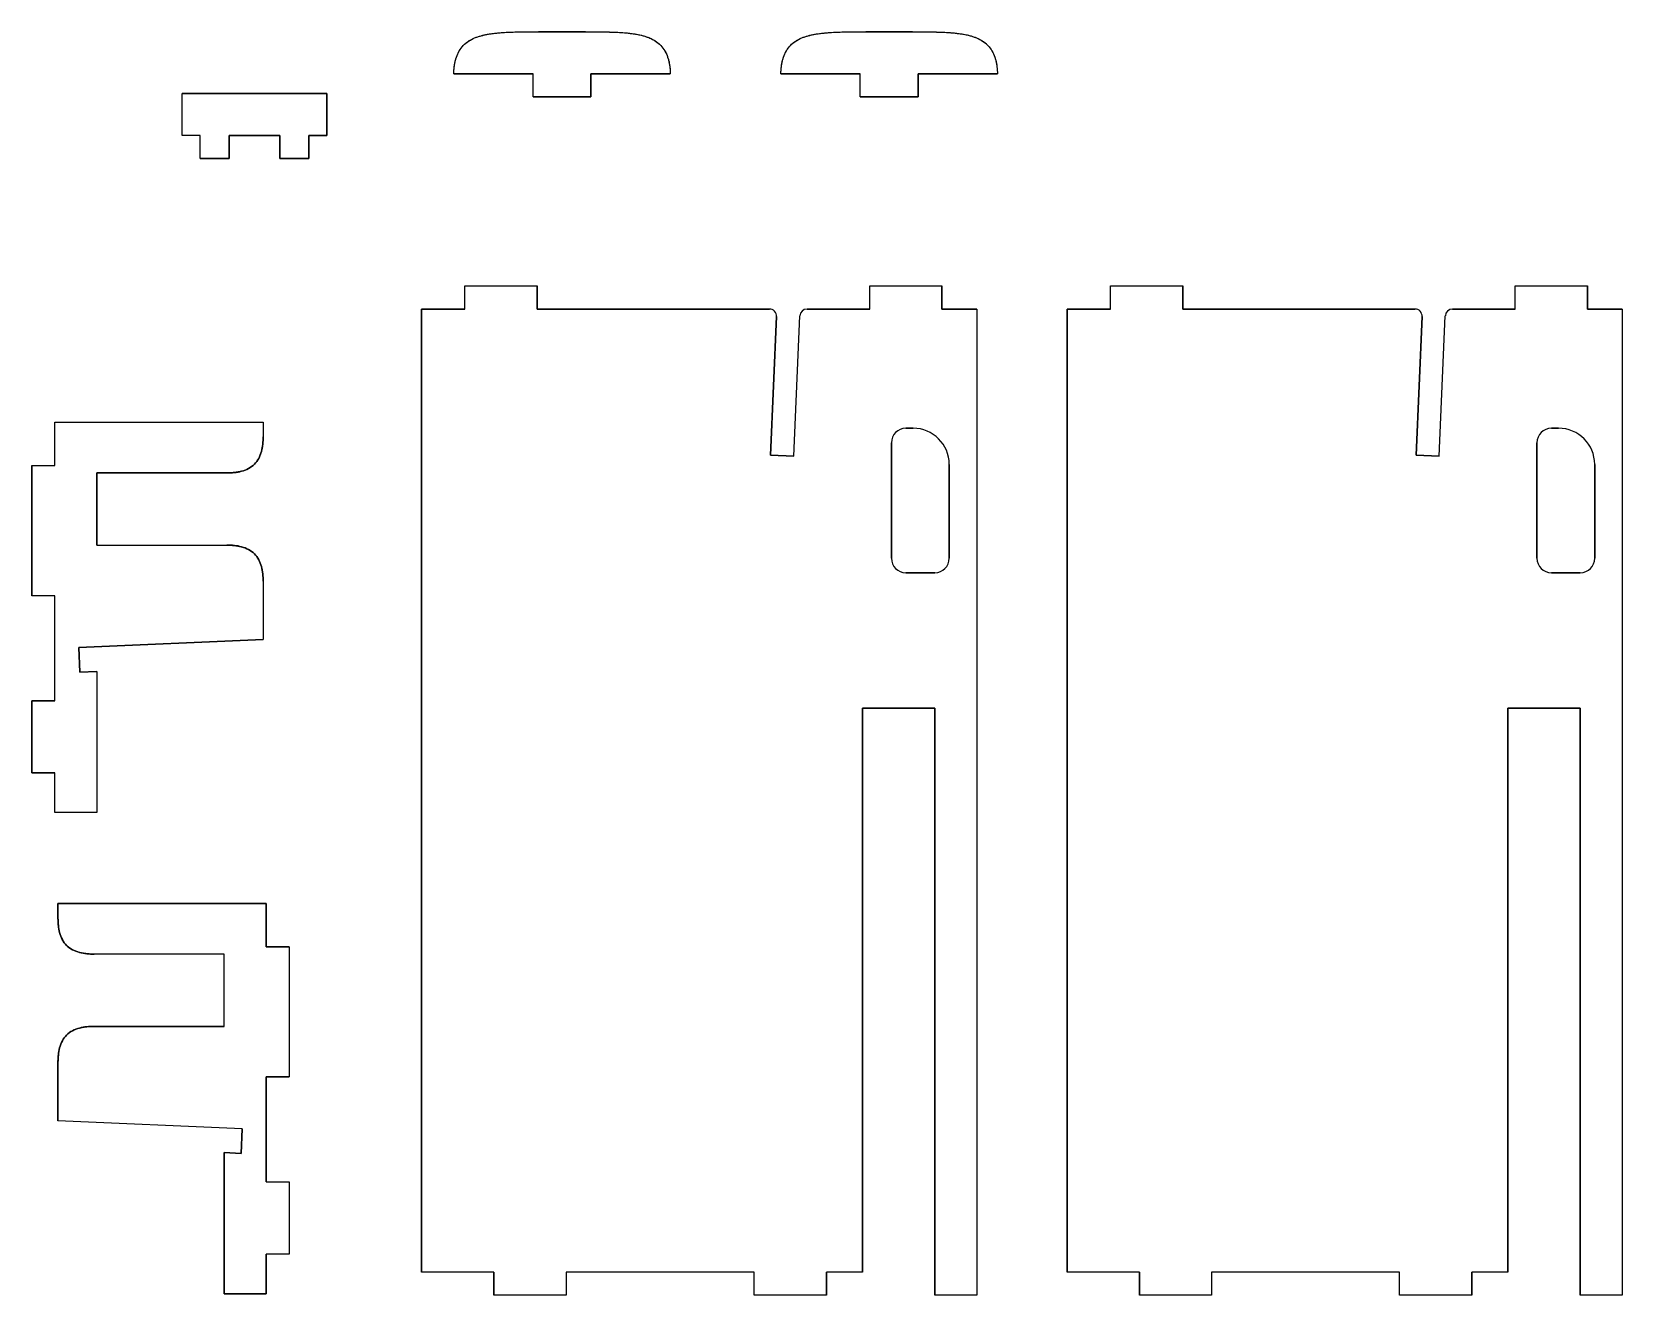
# Model space of a CAD drawing. Header units: millimetres. Extents: x 6 to 364, y 12 to 323.
# Drawn here: x 6.1 to 226.1, y 115.2 to 290.1 of the extents above; entities that cross this region are included whole.
import ezdxf

# ---------------------------------------------------------------- set-up
doc = ezdxf.new("R2010")
doc.units = ezdxf.units.MM
doc.layers.add('Outer Panels Sketch', color=7, linetype='Continuous')

msp = doc.modelspace()

# ---------------------------------------------------------------- linework, layer by layer
at = {"layer": 'Outer Panels Sketch'}
for p, q in [((76.2, 290.05, 121.45), (82.7, 290.05, 121.45)), ((82.7, 290.05, 121.45), (76.2, 290.05, 121.45)), ((76.2, 290.05, 121.45), (82.7, 290.05, 121.45)), ((121.46, 290.05, 121.45), (127.96, 290.05, 121.45)), ((127.96, 290.05, 121.45), (121.46, 290.05, 121.45)), ((121.46, 290.05, 121.45), (127.96, 290.05, 121.45)), ((75.45, 284.25, 121.45), (64.47, 284.25, 121.45)), ((75.45, 284.25, 121.45), (64.47, 284.25, 121.45)), ((64.47, 284.25, 121.45), (75.45, 284.25, 121.45)), ((75.45, 281.05, 121.45), (75.45, 284.25, 121.45)), ((75.45, 281.05, 121.45), (75.45, 284.25, 121.45)), ((75.45, 281.05, 121.45), (75.45, 284.25, 121.45)), ((83.45, 284.25, 121.45), (94.43, 284.25, 121.45)), ((94.43, 284.25, 121.45), (83.45, 284.25, 121.45)), ((83.45, 284.25, 121.45), (83.45, 281.05, 121.45)), ((83.45, 281.05, 121.45), (83.45, 284.25, 121.45)), ((94.43, 284.25, 121.45), (83.45, 284.25, 121.45)), ((83.45, 281.05, 121.45), (83.45, 284.25, 121.45)), ((109.73, 284.25, 121.45), (120.71, 284.25, 121.45)), ((120.71, 284.25, 121.45), (109.73, 284.25, 121.45)), ((120.71, 284.25, 121.45), (109.73, 284.25, 121.45)), ((120.71, 281.05, 121.45), (120.71, 284.25, 121.45)), ((120.71, 281.05, 121.45), (120.71, 284.25, 121.45)), ((120.71, 281.05, 121.45), (120.71, 284.25, 121.45)), ((139.69, 284.25, 121.45), (128.71, 284.25, 121.45)), ((139.69, 284.25, 121.45), (128.71, 284.25, 121.45)), ((128.71, 281.05, 121.45), (128.71, 284.25, 121.45)), ((128.71, 284.25, 121.45), (128.71, 281.05, 121.45)), ((128.71, 281.05, 121.45), (128.71, 284.25, 121.45)), ((128.71, 284.25, 121.45), (139.69, 284.25, 121.45)), ((26.9, 275.72, 121.45), (26.9, 281.52, 121.45)), ((26.9, 281.52, 121.45), (31.9, 281.52, 121.45)), ((26.9, 275.72, 121.45), (26.9, 281.52, 121.45)), ((26.9, 275.72, 121.45), (26.9, 281.52, 121.45)), ((26.9, 281.52, 121.45), (31.9, 281.52, 121.45)), ((46.9, 281.52, 121.45), (26.9, 281.52, 121.45)), ((31.9, 281.52, 121.45), (41.9, 281.52, 121.45)), ((31.9, 281.52, 121.45), (41.9, 281.52, 121.45)), ((41.9, 281.52, 121.45), (46.9, 281.52, 121.45)), ((41.9, 281.52, 121.45), (46.9, 281.52, 121.45)), ((46.9, 275.72, 121.45), (46.9, 281.52, 121.45)), ((46.9, 275.72, 121.45), (46.9, 281.52, 121.45)), ((46.9, 281.52, 121.45), (46.9, 275.72, 121.45)), ((75.45, 281.05, 121.45), (83.45, 281.05, 121.45)), ((83.45, 281.05, 121.45), (75.45, 281.05, 121.45)), ((83.45, 281.05, 121.45), (75.45, 281.05, 121.45)), ((128.71, 281.05, 121.45), (120.71, 281.05, 121.45)), ((128.71, 281.05, 121.45), (120.71, 281.05, 121.45)), ((120.71, 281.05, 121.45), (128.71, 281.05, 121.45)), ((29.4, 275.72, 121.45), (26.9, 275.72, 121.45)), ((29.4, 275.72, 121.45), (26.9, 275.72, 121.45)), ((29.4, 275.72, 121.45), (26.9, 275.72, 121.45)), ((29.4, 272.52, 121.45), (29.4, 275.72, 121.45)), ((29.4, 272.52, 121.45), (29.4, 275.72, 121.45)), ((29.4, 272.52, 121.45), (29.4, 275.72, 121.45)), ((33.4, 272.52, 121.45), (33.4, 275.72, 121.45)), ((40.4, 275.72, 121.45), (33.4, 275.72, 121.45)), ((33.4, 275.72, 121.45), (33.4, 272.52, 121.45)), ((33.4, 272.52, 121.45), (33.4, 275.72, 121.45)), ((33.4, 275.72, 121.45), (40.4, 275.72, 121.45)), ((33.4, 275.72, 121.45), (40.4, 275.72, 121.45)), ((40.4, 275.72, 121.45), (40.4, 272.52, 121.45)), ((40.4, 275.72, 121.45), (40.4, 272.52, 121.45)), ((40.4, 272.52, 121.45), (40.4, 275.72, 121.45)), ((44.4, 275.72, 121.45), (46.9, 275.72, 121.45)), ((44.4, 272.52, 121.45), (44.4, 275.72, 121.45)), ((44.4, 272.52, 121.45), (44.4, 275.72, 121.45)), ((46.9, 275.72, 121.45), (44.4, 275.72, 121.45)), ((44.4, 275.72, 121.45), (44.4, 272.52, 121.45)), ((44.4, 275.72, 121.45), (46.9, 275.72, 121.45)), ((29.4, 272.52, 121.45), (33.4, 272.52, 121.45)), ((33.4, 272.52, 121.45), (29.4, 272.52, 121.45)), ((33.4, 272.52, 121.45), (29.4, 272.52, 121.45)), ((40.4, 272.52, 121.45), (44.4, 272.52, 121.45)), ((44.4, 272.52, 121.45), (40.4, 272.52, 121.45)), ((44.4, 272.52, 121.45), (40.4, 272.52, 121.45)), ((66.02, 251.69, 121.45), (66.02, 254.89, 121.45)), ((66.02, 254.89, 121.45), (76.02, 254.89, 121.45)), ((66.02, 251.69, 121.45), (66.02, 254.89, 121.45)), ((66.02, 254.89, 121.45), (76.02, 254.89, 121.45)), ((66.02, 254.89, 121.45), (76.02, 254.89, 121.45)), ((66.02, 251.69, 121.45), (66.02, 254.89, 121.45)), ((76.02, 251.69, 121.45), (76.02, 254.89, 121.45)), ((76.02, 251.69, 121.45), (76.02, 254.89, 121.45)), ((76.02, 254.89, 121.45), (76.02, 251.69, 121.45)), ((122.02, 254.89, 121.45), (132.02, 254.89, 121.45)), ((122.02, 254.89, 121.45), (132.02, 254.89, 121.45)), ((122.02, 251.69, 121.45), (122.02, 254.89, 121.45)), ((122.02, 251.69, 121.45), (122.02, 254.89, 121.45)), ((122.02, 254.89, 121.45), (132.02, 254.89, 121.45)), ((122.02, 251.69, 121.45), (122.02, 254.89, 121.45)), ((132.02, 254.89, 121.45), (132.02, 251.69, 121.45)), ((132.02, 251.69, 121.45), (132.02, 254.89, 121.45)), ((132.02, 251.69, 121.45), (132.02, 254.89, 121.45)), ((155.33, 254.89, 121.45), (165.33, 254.89, 121.45)), ((155.33, 254.89, 121.45), (165.33, 254.89, 121.45)), ((155.33, 254.89, 121.45), (165.33, 254.89, 121.45)), ((155.33, 251.69, 121.45), (155.33, 254.89, 121.45)), ((155.33, 251.69, 121.45), (155.33, 254.89, 121.45)), ((155.33, 251.69, 121.45), (155.33, 254.89, 121.45)), ((165.33, 251.69, 121.45), (165.33, 254.89, 121.45)), ((165.33, 254.89, 121.45), (165.33, 251.69, 121.45)), ((165.33, 251.69, 121.45), (165.33, 254.89, 121.45)), ((211.33, 251.69, 121.45), (211.33, 254.89, 121.45)), ((211.33, 254.89, 121.45), (221.33, 254.89, 121.45)), ((211.33, 254.89, 121.45), (221.33, 254.89, 121.45)), ((211.33, 251.69, 121.45), (211.33, 254.89, 121.45)), ((211.33, 254.89, 121.45), (221.33, 254.89, 121.45)), ((211.33, 251.69, 121.45), (211.33, 254.89, 121.45)), ((221.33, 251.69, 121.45), (221.33, 254.89, 121.45)), ((221.33, 251.69, 121.45), (221.33, 254.89, 121.45)), ((221.33, 254.89, 121.45), (221.33, 251.69, 121.45)), ((60.02, 251.69, 121.45), (60.02, 118.39, 121.45)), ((60.02, 251.69, 121.45), (66.02, 251.69, 121.45)), ((60.02, 251.69, 121.45), (60.02, 118.39, 121.45)), ((60.02, 251.69, 121.45), (66.02, 251.69, 121.45)), ((66.02, 251.69, 121.45), (60.02, 251.69, 121.45)), ((60.02, 118.39, 121.45), (60.02, 251.69, 121.45)), ((76.02, 251.69, 121.45), (108.14, 251.69, 121.45)), ((76.02, 251.69, 121.45), (108.14, 251.69, 121.45)), ((108.14, 251.69, 121.45), (76.02, 251.69, 121.45)), ((113.35, 251.69, 121.45), (122.02, 251.69, 121.45)), ((113.35, 251.69, 121.45), (122.02, 251.69, 121.45)), ((122.02, 251.69, 121.45), (113.35, 251.69, 121.45)), ((132.02, 251.69, 121.45), (136.82, 251.69, 121.45)), ((132.02, 251.69, 121.45), (136.82, 251.69, 121.45)), ((136.82, 251.69, 121.45), (132.02, 251.69, 121.45)), ((136.82, 251.69, 121.45), (136.82, 115.19, 121.45)), ((136.82, 251.69, 121.45), (136.82, 115.19, 121.45)), ((136.82, 251.69, 121.45), (136.82, 115.19, 121.45)), ((155.33, 251.69, 121.45), (149.33, 251.69, 121.45)), ((149.33, 118.39, 121.45), (149.33, 251.69, 121.45)), ((149.33, 251.69, 121.45), (149.33, 118.39, 121.45)), ((149.33, 251.69, 121.45), (155.33, 251.69, 121.45)), ((149.33, 251.69, 121.45), (155.33, 251.69, 121.45)), ((149.33, 251.69, 121.45), (149.33, 118.39, 121.45)), ((165.33, 251.69, 121.45), (197.45, 251.69, 121.45)), ((197.45, 251.69, 121.45), (165.33, 251.69, 121.45)), ((165.33, 251.69, 121.45), (197.45, 251.69, 121.45)), ((202.66, 251.69, 121.45), (211.33, 251.69, 121.45)), ((211.33, 251.69, 121.45), (202.66, 251.69, 121.45)), ((202.66, 251.69, 121.45), (211.33, 251.69, 121.45)), ((221.33, 251.69, 121.45), (226.13, 251.69, 121.45)), ((226.13, 251.69, 121.45), (221.33, 251.69, 121.45)), ((221.33, 251.69, 121.45), (226.13, 251.69, 121.45)), ((226.13, 251.69, 121.45), (226.13, 115.19, 121.45)), ((226.13, 251.69, 121.45), (226.13, 115.19, 121.45)), ((226.13, 251.69, 121.45), (226.13, 115.19, 121.45)), ((108.3, 231.47, 121.45), (109.14, 250.65, 121.45)), ((108.3, 231.47, 121.45), (109.14, 250.65, 121.45)), ((109.14, 250.65, 121.45), (108.3, 231.47, 121.45)), ((111.5, 231.33, 121.45), (112.35, 250.73, 121.45)), ((111.5, 231.33, 121.45), (112.35, 250.73, 121.45)), ((111.5, 231.33, 121.45), (112.35, 250.73, 121.45)), ((198.45, 250.65, 121.45), (197.62, 231.47, 121.45)), ((197.62, 231.47, 121.45), (198.45, 250.65, 121.45)), ((197.62, 231.47, 121.45), (198.45, 250.65, 121.45)), ((200.81, 231.33, 121.45), (201.66, 250.73, 121.45)), ((200.81, 231.33, 121.45), (201.66, 250.73, 121.45)), ((200.81, 231.33, 121.45), (201.66, 250.73, 121.45)), ((9.29, 230.01, 121.45), (9.29, 236.01, 121.45)), ((9.29, 230.01, 121.45), (9.29, 236.01, 121.45)), ((9.29, 236.01, 121.45), (38.09, 236.01, 121.45)), ((9.29, 236.01, 121.45), (38.09, 236.01, 121.45)), ((9.29, 236.01, 121.45), (38.09, 236.01, 121.45)), ((9.29, 230.01, 121.45), (9.29, 236.01, 121.45)), ((38.09, 236.01, 121.45), (38.09, 234.01, 121.45)), ((38.09, 236.01, 121.45), (38.09, 234.01, 121.45)), ((38.09, 236.01, 121.45), (38.09, 234.01, 121.45)), ((127.02, 235.19, 121.45), (128.02, 235.19, 121.45)), ((128.02, 235.19, 121.45), (127.02, 235.19, 121.45)), ((128.02, 235.19, 121.45), (127.02, 235.19, 121.45)), ((217.33, 235.19, 121.45), (216.33, 235.19, 121.45)), ((217.33, 235.19, 121.45), (216.33, 235.19, 121.45)), ((216.33, 235.19, 121.45), (217.33, 235.19, 121.45)), ((108.3, 231.47, 121.45), (111.5, 231.33, 121.45)), ((111.5, 231.33, 121.45), (108.3, 231.47, 121.45)), ((111.5, 231.33, 121.45), (108.3, 231.47, 121.45)), ((125.02, 233.19, 121.45), (125.02, 217.19, 121.45)), ((125.02, 217.19, 121.45), (125.02, 233.19, 121.45)), ((125.02, 233.19, 121.45), (125.02, 217.19, 121.45)), ((200.81, 231.33, 121.45), (197.62, 231.47, 121.45)), ((197.62, 231.47, 121.45), (200.81, 231.33, 121.45)), ((200.81, 231.33, 121.45), (197.62, 231.47, 121.45)), ((214.33, 217.19, 121.45), (214.33, 233.19, 121.45)), ((214.33, 233.19, 121.45), (214.33, 217.19, 121.45)), ((214.33, 233.19, 121.45), (214.33, 217.19, 121.45)), ((6.09, 230.01, 121.45), (9.29, 230.01, 121.45)), ((6.09, 230.01, 121.45), (9.29, 230.01, 121.45)), ((6.09, 230.01, 121.45), (9.29, 230.01, 121.45)), ((6.09, 230.01, 121.45), (6.09, 212.01, 121.45)), ((6.09, 230.01, 121.45), (6.09, 212.01, 121.45)), ((6.09, 212.01, 121.45), (6.09, 230.01, 121.45)), ((15.09, 229.01, 121.45), (33.09, 229.01, 121.45)), ((15.09, 229.01, 121.45), (15.09, 219.01, 121.45)), ((33.09, 229.01, 121.45), (15.09, 229.01, 121.45)), ((15.09, 219.01, 121.45), (15.09, 229.01, 121.45)), ((15.09, 229.01, 121.45), (33.09, 229.01, 121.45)), ((15.09, 219.01, 121.45), (15.09, 229.01, 121.45)), ((133.02, 230.19, 121.45), (133.02, 217.19, 121.45)), ((133.02, 217.19, 121.45), (133.02, 230.19, 121.45)), ((133.02, 217.19, 121.45), (133.02, 230.19, 121.45)), ((222.33, 217.19, 121.45), (222.33, 230.19, 121.45)), ((222.33, 230.19, 121.45), (222.33, 217.19, 121.45)), ((222.33, 217.19, 121.45), (222.33, 230.19, 121.45)), ((15.09, 219.01, 121.45), (33.09, 219.01, 121.45)), ((15.09, 219.01, 121.45), (33.09, 219.01, 121.45)), ((15.09, 219.01, 121.45), (33.09, 219.01, 121.45)), ((38.09, 214.01, 121.45), (38.09, 205.94, 121.45)), ((38.09, 214.01, 121.45), (38.09, 205.94, 121.45)), ((38.09, 214.01, 121.45), (38.09, 205.94, 121.45)), ((127.02, 215.19, 121.45), (131.02, 215.19, 121.45)), ((127.02, 215.19, 121.45), (131.02, 215.19, 121.45)), ((131.02, 215.19, 121.45), (127.02, 215.19, 121.45)), ((220.33, 215.19, 121.45), (216.33, 215.19, 121.45)), ((216.33, 215.19, 121.45), (220.33, 215.19, 121.45)), ((216.33, 215.19, 121.45), (220.33, 215.19, 121.45)), ((9.29, 212.01, 121.45), (6.09, 212.01, 121.45)), ((9.29, 212.01, 121.45), (6.09, 212.01, 121.45)), ((9.29, 212.01, 121.45), (6.09, 212.01, 121.45)), ((9.29, 197.47, 121.45), (9.29, 212.01, 121.45)), ((9.29, 197.47, 121.45), (9.29, 212.01, 121.45)), ((9.29, 197.47, 121.45), (9.29, 212.01, 121.45)), ((12.59, 204.82, 121.45), (38.09, 205.94, 121.45)), ((12.59, 204.82, 121.45), (38.09, 205.94, 121.45)), ((38.09, 205.94, 121.45), (12.59, 204.82, 121.45)), ((12.74, 201.42, 121.45), (12.59, 204.82, 121.45)), ((12.59, 204.82, 121.45), (12.74, 201.42, 121.45)), ((12.59, 204.82, 121.45), (12.74, 201.42, 121.45)), ((15.09, 201.52, 121.45), (12.74, 201.42, 121.45)), ((12.74, 201.42, 121.45), (15.09, 201.52, 121.45)), ((12.74, 201.42, 121.45), (15.09, 201.52, 121.45)), ((15.09, 201.52, 121.45), (15.09, 182.01, 121.45)), ((15.09, 201.52, 121.45), (15.09, 182.01, 121.45)), ((15.09, 201.52, 121.45), (15.09, 182.01, 121.45)), ((9.29, 197.47, 121.45), (6.09, 197.47, 121.45)), ((9.29, 197.47, 121.45), (6.09, 197.47, 121.45)), ((6.09, 197.47, 121.45), (6.09, 187.47, 121.45)), ((6.09, 197.47, 121.45), (6.09, 187.47, 121.45)), ((6.09, 187.47, 121.45), (6.09, 197.47, 121.45)), ((6.09, 197.47, 121.45), (9.29, 197.47, 121.45)), ((121.02, 196.46, 121.45), (131.02, 196.46, 121.45)), ((121.02, 196.46, 121.45), (121.02, 118.39, 121.45)), ((131.02, 196.46, 121.45), (121.02, 196.46, 121.45)), ((131.02, 196.46, 121.45), (121.02, 196.46, 121.45)), ((121.02, 118.39, 121.45), (121.02, 196.46, 121.45)), ((121.02, 196.46, 121.45), (121.02, 118.39, 121.45)), ((131.02, 196.46, 121.45), (131.02, 115.19, 121.45)), ((131.02, 115.19, 121.45), (131.02, 196.46, 121.45)), ((131.02, 115.19, 121.45), (131.02, 196.46, 121.45)), ((220.33, 196.46, 121.45), (210.33, 196.46, 121.45)), ((210.33, 196.46, 121.45), (220.33, 196.46, 121.45)), ((220.33, 196.46, 121.45), (210.33, 196.46, 121.45)), ((210.33, 118.39, 121.45), (210.33, 196.46, 121.45)), ((210.33, 196.46, 121.45), (210.33, 118.39, 121.45)), ((210.33, 196.46, 121.45), (210.33, 118.39, 121.45)), ((220.33, 115.19, 121.45), (220.33, 196.46, 121.45)), ((220.33, 115.19, 121.45), (220.33, 196.46, 121.45)), ((220.33, 196.46, 121.45), (220.33, 115.19, 121.45)), ((9.29, 187.47, 121.45), (6.09, 187.47, 121.45)), ((6.09, 187.47, 121.45), (9.29, 187.47, 121.45)), ((6.09, 187.47, 121.45), (9.29, 187.47, 121.45)), ((9.29, 182.01, 121.45), (9.29, 187.47, 121.45)), ((9.29, 182.01, 121.45), (9.29, 187.47, 121.45)), ((9.29, 182.01, 121.45), (9.29, 187.47, 121.45)), ((15.09, 182.01, 121.45), (9.29, 182.01, 121.45)), ((15.09, 182.01, 121.45), (9.29, 182.01, 121.45)), ((15.09, 182.01, 121.45), (9.29, 182.01, 121.45)), ((9.71, 169.4, 121.45), (9.71, 167.4, 121.45)), ((38.51, 169.4, 121.45), (9.71, 169.4, 121.45)), ((9.71, 167.4, 121.45), (9.71, 169.4, 121.45)), ((9.71, 169.4, 121.45), (38.51, 169.4, 121.45)), ((38.51, 169.4, 121.45), (9.71, 169.4, 121.45)), ((9.71, 169.4, 121.45), (9.71, 167.4, 121.45)), ((38.51, 169.4, 121.45), (38.51, 163.4, 121.45)), ((38.51, 163.4, 121.45), (38.51, 169.4, 121.45)), ((38.51, 163.4, 121.45), (38.51, 169.4, 121.45)), ((41.71, 163.4, 121.45), (38.51, 163.4, 121.45)), ((38.51, 163.4, 121.45), (41.71, 163.4, 121.45)), ((41.71, 163.4, 121.45), (38.51, 163.4, 121.45)), ((41.71, 163.4, 121.45), (41.71, 145.4, 121.45)), ((41.71, 163.4, 121.45), (41.71, 145.4, 121.45)), ((41.71, 163.4, 121.45), (41.71, 145.4, 121.45)), ((32.71, 162.4, 121.45), (14.71, 162.4, 121.45)), ((32.71, 162.4, 121.45), (14.71, 162.4, 121.45)), ((32.71, 162.4, 121.45), (14.71, 162.4, 121.45)), ((32.71, 152.4, 121.45), (32.71, 162.4, 121.45)), ((32.71, 152.4, 121.45), (32.71, 162.4, 121.45)), ((32.71, 152.4, 121.45), (32.71, 162.4, 121.45)), ((14.71, 152.4, 121.45), (32.71, 152.4, 121.45)), ((32.71, 152.4, 121.45), (14.71, 152.4, 121.45)), ((32.71, 152.4, 121.45), (14.71, 152.4, 121.45)), ((9.71, 147.4, 121.45), (9.71, 139.33, 121.45)), ((9.71, 139.33, 121.45), (9.71, 147.4, 121.45)), ((9.71, 147.4, 121.45), (9.71, 139.33, 121.45)), ((38.51, 130.86, 121.45), (38.51, 145.4, 121.45)), ((41.71, 145.4, 121.45), (38.51, 145.4, 121.45)), ((38.51, 145.4, 121.45), (38.51, 130.86, 121.45)), ((38.51, 145.4, 121.45), (41.71, 145.4, 121.45)), ((38.51, 130.86, 121.45), (38.51, 145.4, 121.45)), ((38.51, 145.4, 121.45), (41.71, 145.4, 121.45)), ((35.21, 138.21, 121.45), (9.71, 139.33, 121.45)), ((35.21, 138.21, 121.45), (9.71, 139.33, 121.45)), ((35.21, 138.21, 121.45), (9.71, 139.33, 121.45)), ((35.06, 134.81, 121.45), (35.21, 138.21, 121.45)), ((35.06, 134.81, 121.45), (35.21, 138.21, 121.45)), ((35.21, 138.21, 121.45), (35.06, 134.81, 121.45)), ((32.71, 134.92, 121.45), (32.71, 115.4, 121.45)), ((35.06, 134.81, 121.45), (32.71, 134.92, 121.45)), ((32.71, 134.92, 121.45), (32.71, 115.4, 121.45)), ((32.71, 134.92, 121.45), (35.06, 134.81, 121.45)), ((32.71, 115.4, 121.45), (32.71, 134.92, 121.45)), ((32.71, 134.92, 121.45), (35.06, 134.81, 121.45)), ((38.51, 130.86, 121.45), (41.71, 130.86, 121.45)), ((38.51, 130.86, 121.45), (41.71, 130.86, 121.45)), ((38.51, 130.86, 121.45), (41.71, 130.86, 121.45)), ((41.71, 130.86, 121.45), (41.71, 120.86, 121.45)), ((41.71, 130.86, 121.45), (41.71, 120.86, 121.45)), ((41.71, 130.86, 121.45), (41.71, 120.86, 121.45)), ((38.51, 115.4, 121.45), (38.51, 120.86, 121.45)), ((38.51, 120.86, 121.45), (38.51, 115.4, 121.45)), ((38.51, 115.4, 121.45), (38.51, 120.86, 121.45)), ((41.71, 120.86, 121.45), (38.51, 120.86, 121.45)), ((41.71, 120.86, 121.45), (38.51, 120.86, 121.45)), ((41.71, 120.86, 121.45), (38.51, 120.86, 121.45)), ((70.02, 118.39, 121.45), (60.02, 118.39, 121.45)), ((70.02, 118.39, 121.45), (60.02, 118.39, 121.45)), ((70.02, 118.39, 121.45), (60.02, 118.39, 121.45)), ((70.02, 118.39, 121.45), (70.02, 115.19, 121.45)), ((70.02, 118.39, 121.45), (70.02, 115.19, 121.45)), ((70.02, 115.19, 121.45), (70.02, 118.39, 121.45)), ((80.02, 118.39, 121.45), (80.02, 115.19, 121.45)), ((80.02, 118.39, 121.45), (80.02, 115.19, 121.45)), ((106.02, 118.39, 121.45), (80.02, 118.39, 121.45)), ((106.02, 118.39, 121.45), (80.02, 118.39, 121.45)), ((106.02, 118.39, 121.45), (80.02, 118.39, 121.45)), ((80.02, 118.39, 121.45), (80.02, 115.19, 121.45)), ((106.02, 115.19, 121.45), (106.02, 118.39, 121.45)), ((106.02, 115.19, 121.45), (106.02, 118.39, 121.45)), ((106.02, 115.19, 121.45), (106.02, 118.39, 121.45)), ((121.02, 118.39, 121.45), (116.02, 118.39, 121.45)), ((116.02, 115.19, 121.45), (116.02, 118.39, 121.45)), ((121.02, 118.39, 121.45), (116.02, 118.39, 121.45)), ((116.02, 115.19, 121.45), (116.02, 118.39, 121.45)), ((116.02, 118.39, 121.45), (116.02, 115.19, 121.45)), ((121.02, 118.39, 121.45), (116.02, 118.39, 121.45)), ((159.33, 118.39, 121.45), (149.33, 118.39, 121.45)), ((159.33, 118.39, 121.45), (149.33, 118.39, 121.45)), ((159.33, 118.39, 121.45), (149.33, 118.39, 121.45)), ((159.33, 118.39, 121.45), (159.33, 115.19, 121.45)), ((159.33, 118.39, 121.45), (159.33, 115.19, 121.45)), ((159.33, 115.19, 121.45), (159.33, 118.39, 121.45)), ((195.33, 118.39, 121.45), (169.33, 118.39, 121.45)), ((195.33, 118.39, 121.45), (169.33, 118.39, 121.45)), ((169.33, 118.39, 121.45), (169.33, 115.19, 121.45)), ((195.33, 118.39, 121.45), (169.33, 118.39, 121.45)), ((169.33, 118.39, 121.45), (169.33, 115.19, 121.45)), ((169.33, 118.39, 121.45), (169.33, 115.19, 121.45)), ((195.33, 115.19, 121.45), (195.33, 118.39, 121.45)), ((195.33, 115.19, 121.45), (195.33, 118.39, 121.45)), ((195.33, 115.19, 121.45), (195.33, 118.39, 121.45)), ((205.33, 115.19, 121.45), (205.33, 118.39, 121.45)), ((205.33, 118.39, 121.45), (205.33, 115.19, 121.45)), ((205.33, 115.19, 121.45), (205.33, 118.39, 121.45)), ((210.33, 118.39, 121.45), (205.33, 118.39, 121.45)), ((210.33, 118.39, 121.45), (205.33, 118.39, 121.45)), ((210.33, 118.39, 121.45), (205.33, 118.39, 121.45)), ((32.71, 115.4, 121.45), (38.51, 115.4, 121.45)), ((38.51, 115.4, 121.45), (32.71, 115.4, 121.45)), ((32.71, 115.4, 121.45), (38.51, 115.4, 121.45)), ((80.02, 115.19, 121.45), (70.02, 115.19, 121.45)), ((80.02, 115.19, 121.45), (70.02, 115.19, 121.45)), ((80.02, 115.19, 121.45), (70.02, 115.19, 121.45)), ((116.02, 115.19, 121.45), (106.02, 115.19, 121.45)), ((116.02, 115.19, 121.45), (106.02, 115.19, 121.45)), ((116.02, 115.19, 121.45), (106.02, 115.19, 121.45)), ((136.82, 115.19, 121.45), (131.02, 115.19, 121.45)), ((136.82, 115.19, 121.45), (131.02, 115.19, 121.45)), ((136.82, 115.19, 121.45), (131.02, 115.19, 121.45)), ((169.33, 115.19, 121.45), (159.33, 115.19, 121.45)), ((169.33, 115.19, 121.45), (159.33, 115.19, 121.45)), ((169.33, 115.19, 121.45), (159.33, 115.19, 121.45)), ((205.33, 115.19, 121.45), (195.33, 115.19, 121.45)), ((205.33, 115.19, 121.45), (195.33, 115.19, 121.45)), ((205.33, 115.19, 121.45), (195.33, 115.19, 121.45)), ((226.13, 115.19, 121.45), (220.33, 115.19, 121.45)), ((226.13, 115.19, 121.45), (220.33, 115.19, 121.45)), ((226.13, 115.19, 121.45), (220.33, 115.19, 121.45))]:
    msp.add_line(p, q, dxfattribs=at)
for centre, radius, start, end in [((108.14, 250.69, 121.45), 1, 357.5, 90), ((108.14, 250.69, 121.45), 1, 357.5, 90), ((108.14, 250.69, 121.45), 1, 357.5, 90), ((113.35, 250.69, 121.45), 1, 90, 177.5), ((113.35, 250.69, 121.45), 1, 90, 177.5), ((113.35, 250.69, 121.45), 1, 90, 177.5), ((197.45, 250.69, 121.45), 1, 357.5, 90), ((197.45, 250.69, 121.45), 1, 357.5, 90), ((197.45, 250.69, 121.45), 1, 357.5, 90), ((202.66, 250.69, 121.45), 1, 90, 177.5), ((202.66, 250.69, 121.45), 1, 90, 177.5), ((202.66, 250.69, 121.45), 1, 90, 177.5), ((127.02, 233.19, 121.45), 2, 90, 180), ((127.02, 233.19, 121.45), 2, 90, 180), ((127.02, 233.19, 121.45), 2, 90, 180), ((128.02, 230.19, 121.45), 5, 0, 90), ((128.02, 230.19, 121.45), 5, 0, 90), ((128.02, 230.19, 121.45), 5, 0, 90), ((216.33, 233.19, 121.45), 2, 90, 180), ((216.33, 233.19, 121.45), 2, 90, 180), ((216.33, 233.19, 121.45), 2, 90, 180), ((217.33, 230.19, 121.45), 5, 0, 90), ((217.33, 230.19, 121.45), 5, 0, 90), ((217.33, 230.19, 121.45), 5, 0, 90), ((127.02, 217.19, 121.45), 2, 180, 270), ((127.02, 217.19, 121.45), 2, 180, 270), ((127.02, 217.19, 121.45), 2, 180, 270), ((131.02, 217.19, 121.45), 2, 270, 0), ((131.02, 217.19, 121.45), 2, 270, 0), ((131.02, 217.19, 121.45), 2, 270, 0), ((216.33, 217.19, 121.45), 2, 180, 270), ((216.33, 217.19, 121.45), 2, 180, 270), ((216.33, 217.19, 121.45), 2, 180, 270), ((220.33, 217.19, 121.45), 2, 270, 0), ((220.33, 217.19, 121.45), 2, 270, 0), ((220.33, 217.19, 121.45), 2, 270, 0)]:
    msp.add_arc(centre, radius, start, end, dxfattribs=at)
for points, knots in [([(64.47, 284.25, 121.45), (64.49, 284.88, 121.45), (64.62, 286.13, 121.45), (65.36, 287.91, 121.45), (66.87, 289.12, 121.45), (68.69, 289.68, 121.45), (70.56, 289.93, 121.45), (73.06, 290.07, 121.45), (74.95, 290.05, 121.45), (76.2, 290.05, 121.45)], [0.02460528, 0.02460528, 0.02460528, 0.02460528, 0.02648394, 0.0283626, 0.03024125, 0.03211991, 0.03399857, 0.03587723, 0.03963455, 0.03963455, 0.03963455, 0.03963455]), ([(64.47, 284.25, 121.45), (64.49, 284.88, 121.45), (64.62, 286.13, 121.45), (65.36, 287.91, 121.45), (66.87, 289.12, 121.45), (68.69, 289.68, 121.45), (70.56, 289.93, 121.45), (73.06, 290.07, 121.45), (74.95, 290.05, 121.45), (76.2, 290.05, 121.45)], [0.00119872, 0.00119872, 0.00119872, 0.00119872, 0.00308162, 0.00496451, 0.00684741, 0.0087303, 0.0106132, 0.01249609, 0.01626188, 0.01626188, 0.01626188, 0.01626188]), ([(64.47, 284.25, 121.45), (64.47, 284.29, 121.45), (64.47, 284.34, 121.45), (64.48, 284.42, 121.45), (64.48, 284.54, 121.45), (64.49, 284.72, 121.45), (64.51, 284.96, 121.45), (64.54, 285.19, 121.45), (64.57, 285.43, 121.45), (64.62, 285.74, 121.45), (64.7, 286.12, 121.45), (64.81, 286.5, 121.45), (64.92, 286.79, 121.45), (65.01, 287.01, 121.45), (65.11, 287.22, 121.45), (65.26, 287.5, 121.45), (65.44, 287.76, 121.45), (65.63, 288, 121.45), (65.79, 288.18, 121.45), (65.99, 288.37, 121.45), (66.23, 288.57, 121.45), (66.45, 288.73, 121.45), (66.68, 288.88, 121.45), (66.96, 289.03, 121.45), (67.35, 289.22, 121.45), (67.79, 289.38, 121.45), (68.16, 289.49, 121.45), (68.47, 289.57, 121.45), (68.77, 289.64, 121.45), (69.08, 289.71, 121.45), (69.39, 289.76, 121.45), (69.78, 289.82, 121.45), (70.17, 289.87, 121.45), (70.71, 289.92, 121.45), (71.1, 289.95, 121.45), (71.73, 289.99, 121.45), (72.2, 290.01, 121.45), (72.98, 290.04, 121.45), (73.63, 290.05, 121.45), (74.42, 290.05, 121.45), (74.97, 290.05, 121.45), (75.57, 290.05, 121.45), (75.97, 290.05, 121.45), (76.2, 290.05, 121.45)], [0, 0, 0, 0, 0.007812, 0.009766, 0.015625, 0.03125, 0.046875, 0.0625, 0.078125, 0.09375, 0.125, 0.15625, 0.171875, 0.1875, 0.203125, 0.21875, 0.25, 0.265625, 0.28125, 0.296875, 0.320312, 0.34375, 0.351562, 0.375, 0.40625, 0.4375, 0.46875, 0.484375, 0.5, 0.53125, 0.546875, 0.5625, 0.609375, 0.625, 0.671875, 0.6875, 0.75, 0.765625, 0.84375, 0.878906, 0.921875, 0.953125, 1, 1, 1, 1]), ([(82.7, 290.05, 121.45), (83.96, 290.05, 121.45), (85.84, 290.07, 121.45), (88.35, 289.93, 121.45), (90.21, 289.68, 121.45), (92.03, 289.12, 121.45), (93.54, 287.91, 121.45), (94.29, 286.13, 121.45), (94.41, 284.88, 121.45), (94.43, 284.25, 121.45)], [0.00324514, 0.00324514, 0.00324514, 0.00324514, 0.00701206, 0.00889552, 0.01077898, 0.01266244, 0.0145459, 0.01642936, 0.01831282, 0.01831282, 0.01831282, 0.01831282]), ([(82.7, 290.05, 121.45), (83.96, 290.05, 121.45), (85.84, 290.07, 121.45), (88.35, 289.93, 121.45), (90.21, 289.68, 121.45), (92.03, 289.12, 121.45), (93.54, 287.91, 121.45), (94.29, 286.13, 121.45), (94.41, 284.88, 121.45), (94.43, 284.25, 121.45)], [0.00874832, 0.00874832, 0.00874832, 0.00874832, 0.01245645, 0.01431051, 0.01616457, 0.01801864, 0.0198727, 0.02172676, 0.02358083, 0.02358083, 0.02358083, 0.02358083]), ([(82.7, 290.05, 121.45), (83.01, 290.05, 121.45), (83.49, 290.05, 121.45), (84.11, 290.05, 121.45), (84.58, 290.05, 121.45), (85.05, 290.05, 121.45), (85.53, 290.04, 121.45), (86, 290.03, 121.45), (86.47, 290.02, 121.45), (86.94, 290, 121.45), (87.41, 289.98, 121.45), (87.88, 289.95, 121.45), (88.27, 289.92, 121.45), (88.7, 289.87, 121.45), (89.09, 289.82, 121.45), (89.47, 289.77, 121.45), (89.78, 289.71, 121.45), (90.07, 289.66, 121.45), (90.38, 289.59, 121.45), (90.64, 289.52, 121.45), (90.89, 289.45, 121.45), (91.11, 289.38, 121.45), (91.3, 289.31, 121.45), (91.52, 289.23, 121.45), (91.73, 289.13, 121.45), (91.98, 289.01, 121.45), (92.19, 288.9, 121.45), (92.39, 288.78, 121.45), (92.58, 288.64, 121.45), (92.77, 288.5, 121.45), (92.91, 288.37, 121.45), (93.03, 288.26, 121.45), (93.19, 288.09, 121.45), (93.42, 287.82, 121.45), (93.68, 287.43, 121.45), (93.9, 287.01, 121.45), (94.04, 286.64, 121.45), (94.13, 286.35, 121.45), (94.19, 286.12, 121.45), (94.25, 285.89, 121.45), (94.31, 285.58, 121.45), (94.36, 285.23, 121.45), (94.4, 284.84, 121.45), (94.42, 284.57, 121.45), (94.43, 284.37, 121.45), (94.43, 284.29, 121.45), (94.43, 284.25, 121.45)], [0, 0, 0, 0, 0.0625, 0.09375, 0.125, 0.15625, 0.1875, 0.21875, 0.25, 0.28125, 0.3125, 0.34375, 0.375, 0.390625, 0.429688, 0.453125, 0.46875, 0.492188, 0.511719, 0.53125, 0.546875, 0.5625, 0.578125, 0.585938, 0.609375, 0.625, 0.640625, 0.65625, 0.671875, 0.6875, 0.703125, 0.710938, 0.71875, 0.75, 0.78125, 0.8125, 0.84375, 0.859375, 0.875, 0.890625, 0.90625, 0.9375, 0.960938, 0.984375, 0.992188, 1, 1, 1, 1]), ([(109.73, 284.25, 121.45), (109.75, 284.88, 121.45), (109.87, 286.13, 121.45), (110.62, 287.91, 121.45), (112.13, 289.12, 121.45), (113.95, 289.68, 121.45), (115.81, 289.93, 121.45), (118.32, 290.07, 121.45), (120.2, 290.05, 121.45), (121.46, 290.05, 121.45)], [0.00119872, 0.00119872, 0.00119872, 0.00119872, 0.00308162, 0.00496451, 0.00684741, 0.0087303, 0.0106132, 0.01249609, 0.01626188, 0.01626188, 0.01626188, 0.01626188]), ([(109.73, 284.25, 121.45), (109.75, 284.88, 121.45), (109.87, 286.13, 121.45), (110.62, 287.91, 121.45), (112.13, 289.12, 121.45), (113.95, 289.68, 121.45), (115.81, 289.93, 121.45), (118.32, 290.07, 121.45), (120.2, 290.05, 121.45), (121.46, 290.05, 121.45)], [0.02460528, 0.02460528, 0.02460528, 0.02460528, 0.02648394, 0.0283626, 0.03024125, 0.03211991, 0.03399857, 0.03587723, 0.03963455, 0.03963455, 0.03963455, 0.03963455]), ([(109.73, 284.25, 121.45), (109.73, 284.29, 121.45), (109.73, 284.34, 121.45), (109.73, 284.42, 121.45), (109.74, 284.54, 121.45), (109.75, 284.72, 121.45), (109.77, 284.96, 121.45), (109.8, 285.19, 121.45), (109.83, 285.43, 121.45), (109.88, 285.74, 121.45), (109.96, 286.12, 121.45), (110.07, 286.5, 121.45), (110.18, 286.79, 121.45), (110.27, 287.01, 121.45), (110.37, 287.22, 121.45), (110.52, 287.5, 121.45), (110.69, 287.76, 121.45), (110.89, 288, 121.45), (111.05, 288.18, 121.45), (111.24, 288.37, 121.45), (111.48, 288.57, 121.45), (111.71, 288.73, 121.45), (111.94, 288.88, 121.45), (112.21, 289.03, 121.45), (112.6, 289.22, 121.45), (113.05, 289.38, 121.45), (113.42, 289.49, 121.45), (113.73, 289.57, 121.45), (114.03, 289.64, 121.45), (114.34, 289.71, 121.45), (114.65, 289.76, 121.45), (115.04, 289.82, 121.45), (115.42, 289.87, 121.45), (115.97, 289.92, 121.45), (116.36, 289.95, 121.45), (116.99, 289.99, 121.45), (117.46, 290.01, 121.45), (118.24, 290.04, 121.45), (118.89, 290.05, 121.45), (119.67, 290.05, 121.45), (120.22, 290.05, 121.45), (120.83, 290.05, 121.45), (121.22, 290.05, 121.45), (121.46, 290.05, 121.45)], [0, 0, 0, 0, 0.007812, 0.009766, 0.015625, 0.03125, 0.046875, 0.0625, 0.078125, 0.09375, 0.125, 0.15625, 0.171875, 0.1875, 0.203125, 0.21875, 0.25, 0.265625, 0.28125, 0.296875, 0.320312, 0.34375, 0.351562, 0.375, 0.40625, 0.4375, 0.46875, 0.484375, 0.5, 0.53125, 0.546875, 0.5625, 0.609375, 0.625, 0.671875, 0.6875, 0.75, 0.765625, 0.84375, 0.878906, 0.921875, 0.953125, 1, 1, 1, 1]), ([(127.96, 290.05, 121.45), (129.21, 290.05, 121.45), (131.1, 290.07, 121.45), (133.61, 289.93, 121.45), (135.47, 289.68, 121.45), (137.29, 289.12, 121.45), (138.8, 287.91, 121.45), (139.54, 286.13, 121.45), (139.67, 284.88, 121.45), (139.69, 284.25, 121.45)], [0.00324514, 0.00324514, 0.00324514, 0.00324514, 0.00701206, 0.00889552, 0.01077898, 0.01266244, 0.0145459, 0.01642936, 0.01831282, 0.01831282, 0.01831282, 0.01831282]), ([(127.96, 290.05, 121.45), (129.21, 290.05, 121.45), (131.1, 290.07, 121.45), (133.61, 289.93, 121.45), (135.47, 289.68, 121.45), (137.29, 289.12, 121.45), (138.8, 287.91, 121.45), (139.54, 286.13, 121.45), (139.67, 284.88, 121.45), (139.69, 284.25, 121.45)], [0.00874832, 0.00874832, 0.00874832, 0.00874832, 0.01245645, 0.01431051, 0.01616457, 0.01801864, 0.0198727, 0.02172676, 0.02358083, 0.02358083, 0.02358083, 0.02358083]), ([(127.96, 290.05, 121.45), (128.27, 290.05, 121.45), (128.74, 290.05, 121.45), (129.37, 290.05, 121.45), (129.84, 290.05, 121.45), (130.31, 290.05, 121.45), (130.78, 290.04, 121.45), (131.25, 290.03, 121.45), (131.72, 290.02, 121.45), (132.19, 290, 121.45), (132.66, 289.98, 121.45), (133.13, 289.95, 121.45), (133.53, 289.92, 121.45), (133.95, 289.87, 121.45), (134.34, 289.82, 121.45), (134.73, 289.77, 121.45), (135.04, 289.71, 121.45), (135.33, 289.66, 121.45), (135.64, 289.59, 121.45), (135.9, 289.52, 121.45), (136.15, 289.45, 121.45), (136.37, 289.38, 121.45), (136.56, 289.31, 121.45), (136.78, 289.23, 121.45), (136.99, 289.13, 121.45), (137.24, 289.01, 121.45), (137.44, 288.9, 121.45), (137.64, 288.78, 121.45), (137.84, 288.64, 121.45), (138.02, 288.5, 121.45), (138.17, 288.37, 121.45), (138.29, 288.26, 121.45), (138.45, 288.09, 121.45), (138.68, 287.82, 121.45), (138.94, 287.43, 121.45), (139.15, 287.01, 121.45), (139.3, 286.64, 121.45), (139.39, 286.35, 121.45), (139.45, 286.12, 121.45), (139.51, 285.89, 121.45), (139.57, 285.58, 121.45), (139.62, 285.23, 121.45), (139.66, 284.84, 121.45), (139.68, 284.57, 121.45), (139.69, 284.37, 121.45), (139.69, 284.29, 121.45), (139.69, 284.25, 121.45)], [0, 0, 0, 0, 0.0625, 0.09375, 0.125, 0.15625, 0.1875, 0.21875, 0.25, 0.28125, 0.3125, 0.34375, 0.375, 0.390625, 0.429688, 0.453125, 0.46875, 0.492188, 0.511719, 0.53125, 0.546875, 0.5625, 0.578125, 0.585938, 0.609375, 0.625, 0.640625, 0.65625, 0.671875, 0.6875, 0.703125, 0.710938, 0.71875, 0.75, 0.78125, 0.8125, 0.84375, 0.859375, 0.875, 0.890625, 0.90625, 0.9375, 0.960938, 0.984375, 0.992188, 1, 1, 1, 1]), ([(38.09, 234.01, 121.45), (38.09, 233.97, 121.45), (38.09, 233.89, 121.45), (38.09, 233.78, 121.45), (38.08, 233.67, 121.45), (38.08, 233.55, 121.45), (38.07, 233.45, 121.45), (38.07, 233.34, 121.45), (38.06, 233.23, 121.45), (38.05, 233.13, 121.45), (38.04, 233.02, 121.45), (38.03, 232.92, 121.45), (38.02, 232.82, 121.45), (38.01, 232.72, 121.45), (37.99, 232.62, 121.45), (37.98, 232.53, 121.45), (37.96, 232.43, 121.45), (37.94, 232.34, 121.45), (37.92, 232.25, 121.45), (37.9, 232.16, 121.45), (37.88, 232.07, 121.45), (37.82, 231.84, 121.45), (37.71, 231.49, 121.45), (37.5, 231.02, 121.45), (37.23, 230.58, 121.45), (36.9, 230.19, 121.45), (36.51, 229.86, 121.45), (36.08, 229.59, 121.45), (35.61, 229.38, 121.45), (35.22, 229.26, 121.45), (34.93, 229.19, 121.45), (34.75, 229.15, 121.45), (34.56, 229.12, 121.45), (34.37, 229.09, 121.45), (34.17, 229.06, 121.45), (33.97, 229.04, 121.45), (33.75, 229.03, 121.45), (33.54, 229.01, 121.45), (33.31, 229.01, 121.45), (33.16, 229.01, 121.45), (33.09, 229.01, 121.45)], [0, 0, 0, 0, 0.014065, 0.027953, 0.041665, 0.055202, 0.068565, 0.081757, 0.09478, 0.107634, 0.120322, 0.132846, 0.145207, 0.157408, 0.169451, 0.181338, 0.193072, 0.204654, 0.216087, 0.227374, 0.238518, 0.249522, 0.313987, 0.374706, 0.438051, 0.499768, 0.561462, 0.624904, 0.685669, 0.750313, 0.772459, 0.795182, 0.818504, 0.842444, 0.867021, 0.892251, 0.91815, 0.944732, 0.972012, 1, 1, 1, 1]), ([(33.09, 219.01, 121.45), (33.13, 219.01, 121.45), (33.2, 219.01, 121.45), (33.32, 219, 121.45), (33.43, 219, 121.45), (33.54, 219, 121.45), (33.65, 218.99, 121.45), (33.76, 218.99, 121.45), (33.86, 218.98, 121.45), (33.97, 218.97, 121.45), (34.07, 218.96, 121.45), (34.17, 218.95, 121.45), (34.27, 218.94, 121.45), (34.37, 218.92, 121.45), (34.47, 218.91, 121.45), (34.56, 218.89, 121.45), (34.66, 218.88, 121.45), (34.75, 218.86, 121.45), (34.84, 218.84, 121.45), (34.93, 218.82, 121.45), (35.02, 218.8, 121.45), (35.25, 218.74, 121.45), (35.61, 218.63, 121.45), (36.08, 218.42, 121.45), (36.51, 218.15, 121.45), (36.9, 217.82, 121.45), (37.23, 217.43, 121.45), (37.5, 217, 121.45), (37.71, 216.53, 121.45), (37.83, 216.14, 121.45), (37.9, 215.85, 121.45), (37.94, 215.67, 121.45), (37.98, 215.48, 121.45), (38.01, 215.29, 121.45), (38.03, 215.09, 121.45), (38.05, 214.88, 121.45), (38.07, 214.67, 121.45), (38.08, 214.46, 121.45), (38.09, 214.23, 121.45), (38.09, 214.08, 121.45), (38.09, 214.01, 121.45)], [0, 0, 0, 0, 0.014065, 0.027953, 0.041665, 0.055202, 0.068565, 0.081757, 0.09478, 0.107634, 0.120322, 0.132846, 0.145207, 0.157408, 0.169451, 0.181338, 0.193072, 0.204654, 0.216087, 0.227374, 0.238518, 0.249522, 0.313987, 0.374706, 0.438051, 0.499768, 0.561462, 0.624904, 0.685669, 0.750313, 0.772459, 0.795182, 0.818504, 0.842444, 0.867021, 0.892251, 0.91815, 0.944732, 0.972012, 1, 1, 1, 1]), ([(14.71, 162.4, 121.45), (14.67, 162.4, 121.45), (14.59, 162.4, 121.45), (14.48, 162.4, 121.45), (14.37, 162.4, 121.45), (14.26, 162.41, 121.45), (14.15, 162.41, 121.45), (14.04, 162.42, 121.45), (13.93, 162.43, 121.45), (13.83, 162.44, 121.45), (13.73, 162.45, 121.45), (13.62, 162.46, 121.45), (13.52, 162.47, 121.45), (13.42, 162.48, 121.45), (13.33, 162.5, 121.45), (13.23, 162.51, 121.45), (13.14, 162.53, 121.45), (13.04, 162.54, 121.45), (12.95, 162.56, 121.45), (12.86, 162.58, 121.45), (12.77, 162.6, 121.45), (12.54, 162.66, 121.45), (12.19, 162.78, 121.45), (11.72, 162.99, 121.45), (11.29, 163.25, 121.45), (10.9, 163.58, 121.45), (10.56, 163.97, 121.45), (10.3, 164.41, 121.45), (10.09, 164.88, 121.45), (9.96, 165.26, 121.45), (9.89, 165.55, 121.45), (9.85, 165.73, 121.45), (9.82, 165.92, 121.45), (9.79, 166.12, 121.45), (9.76, 166.31, 121.45), (9.74, 166.52, 121.45), (9.73, 166.73, 121.45), (9.72, 166.95, 121.45), (9.71, 167.17, 121.45), (9.71, 167.32, 121.45), (9.71, 167.4, 121.45)], [0, 0, 0, 0, 0.014065, 0.027953, 0.041665, 0.055202, 0.068565, 0.081757, 0.09478, 0.107634, 0.120322, 0.132846, 0.145207, 0.157408, 0.169451, 0.181338, 0.193072, 0.204654, 0.216087, 0.227374, 0.238518, 0.249522, 0.313987, 0.374706, 0.438051, 0.499768, 0.561462, 0.624904, 0.685669, 0.750313, 0.772459, 0.795182, 0.818504, 0.842444, 0.867021, 0.892251, 0.91815, 0.944732, 0.972012, 1, 1, 1, 1]), ([(9.71, 147.4, 121.45), (9.71, 147.44, 121.45), (9.71, 147.51, 121.45), (9.71, 147.63, 121.45), (9.71, 147.74, 121.45), (9.72, 147.85, 121.45), (9.72, 147.96, 121.45), (9.73, 148.07, 121.45), (9.74, 148.17, 121.45), (9.75, 148.28, 121.45), (9.75, 148.38, 121.45), (9.77, 148.48, 121.45), (9.78, 148.58, 121.45), (9.79, 148.68, 121.45), (9.8, 148.78, 121.45), (9.82, 148.88, 121.45), (9.84, 148.97, 121.45), (9.85, 149.06, 121.45), (9.87, 149.16, 121.45), (9.89, 149.25, 121.45), (9.91, 149.33, 121.45), (9.97, 149.56, 121.45), (10.08, 149.92, 121.45), (10.29, 150.39, 121.45), (10.56, 150.82, 121.45), (10.89, 151.21, 121.45), (11.28, 151.54, 121.45), (11.72, 151.81, 121.45), (12.19, 152.02, 121.45), (12.57, 152.14, 121.45), (12.86, 152.22, 121.45), (13.04, 152.25, 121.45), (13.23, 152.29, 121.45), (13.42, 152.32, 121.45), (13.62, 152.34, 121.45), (13.83, 152.36, 121.45), (14.04, 152.38, 121.45), (14.26, 152.39, 121.45), (14.48, 152.4, 121.45), (14.63, 152.4, 121.45), (14.71, 152.4, 121.45)], [0, 0, 0, 0, 0.014065, 0.027953, 0.041665, 0.055202, 0.068565, 0.081757, 0.09478, 0.107634, 0.120322, 0.132846, 0.145207, 0.157408, 0.169451, 0.181338, 0.193072, 0.204654, 0.216087, 0.227374, 0.238518, 0.249522, 0.313987, 0.374706, 0.438051, 0.499768, 0.561462, 0.624904, 0.685669, 0.750313, 0.772459, 0.795182, 0.818504, 0.842444, 0.867021, 0.892251, 0.91815, 0.944732, 0.972012, 1, 1, 1, 1])]:
    msp.add_open_spline(points, degree=3, knots=knots, dxfattribs=at)
for points in [[(38.09, 234.01, 121.45), (38.09, 233.32, 121.45), (37.99, 231.96, 121.45), (37.05, 230.04, 121.45), (35.14, 229.1, 121.45), (33.77, 229.01, 121.45), (33.09, 229.01, 121.45)], [(33.09, 229.01, 121.45), (33.77, 229.01, 121.45), (35.14, 229.1, 121.45), (37.05, 230.04, 121.45), (37.99, 231.96, 121.45), (38.09, 233.32, 121.45), (38.09, 234.01, 121.45)], [(38.09, 214.01, 121.45), (38.09, 214.69, 121.45), (37.99, 216.06, 121.45), (37.05, 217.97, 121.45), (35.14, 218.91, 121.45), (33.77, 219.01, 121.45), (33.09, 219.01, 121.45)], [(33.09, 219.01, 121.45), (33.77, 219.01, 121.45), (35.14, 218.91, 121.45), (37.05, 217.97, 121.45), (37.99, 216.06, 121.45), (38.09, 214.69, 121.45), (38.09, 214.01, 121.45)], [(14.71, 162.4, 121.45), (14.03, 162.4, 121.45), (12.66, 162.5, 121.45), (10.74, 163.43, 121.45), (9.81, 165.35, 121.45), (9.71, 166.72, 121.45), (9.71, 167.4, 121.45)], [(9.71, 167.4, 121.45), (9.71, 166.72, 121.45), (9.81, 165.35, 121.45), (10.74, 163.43, 121.45), (12.66, 162.5, 121.45), (14.03, 162.4, 121.45), (14.71, 162.4, 121.45)], [(14.71, 152.4, 121.45), (14.03, 152.4, 121.45), (12.66, 152.3, 121.45), (10.74, 151.37, 121.45), (9.81, 149.45, 121.45), (9.71, 148.08, 121.45), (9.71, 147.4, 121.45)], [(9.71, 147.4, 121.45), (9.71, 148.08, 121.45), (9.81, 149.45, 121.45), (10.74, 151.37, 121.45), (12.66, 152.3, 121.45), (14.03, 152.4, 121.45), (14.71, 152.4, 121.45)]]:
    msp.add_open_spline(points, degree=3, dxfattribs=at)

doc.saveas('drawing.dxf')
